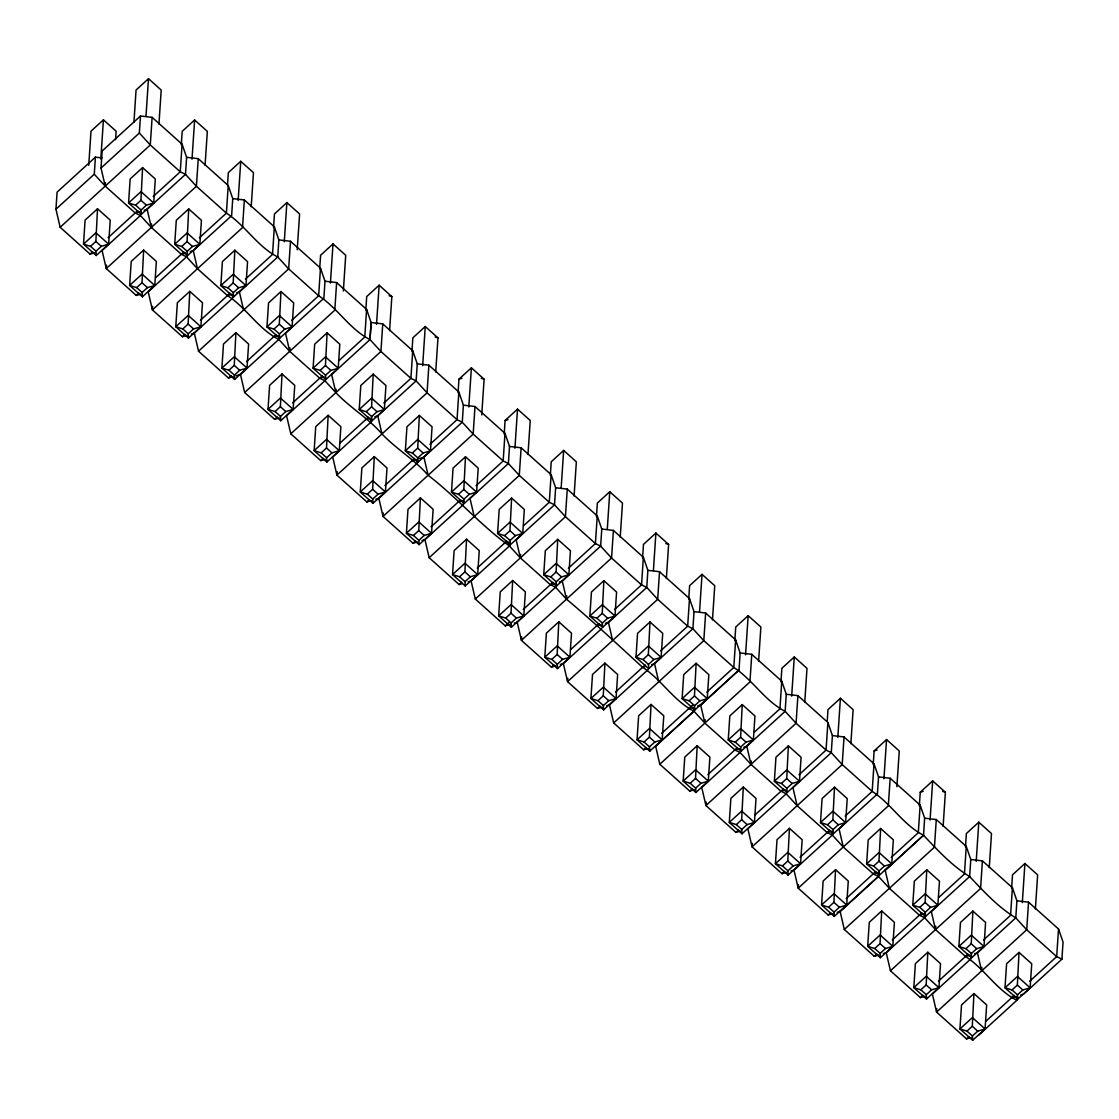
<?xml version="1.0" encoding="UTF-8"?>
<svg xmlns="http://www.w3.org/2000/svg" width="1119" height="1119" viewBox="0 0 1119 1119"><rect width="100%" height="100%" fill="white"/><g stroke="black" fill="none" stroke-linecap="round" stroke-linejoin="round"><path stroke-width="1.5" d="M96.22 255.51L95.996 251.188L101.311 246.334L108.641 244.166L95.926 232.794L83.505 244.124L90.541 246.32L95.87 241.452L97.521 208.763L110.235 220.149L108.641 244.166L96.22 255.51L83.505 244.124L85.1 220.107L97.521 208.763M141.288 214.358L141.064 210.036L146.379 205.183L153.709 203.015L140.994 191.629L128.573 202.973L135.609 205.155L140.938 200.301L142.589 167.612L155.303 178.998L153.709 203.015L141.288 214.358L128.573 202.973L130.168 178.956L142.589 167.612M142.351 296.815L142.113 292.493L147.442 287.639L154.772 285.471L142.057 274.099L129.636 285.429L136.672 287.625L142.001 282.757L143.652 250.069L156.366 261.454L154.772 285.471L142.351 296.815L129.636 285.429L131.231 261.412L143.652 250.069M187.419 255.664L187.181 251.341L192.51 246.488L199.839 244.32L187.125 232.934L174.704 244.278L181.74 246.474L187.055 241.606L188.719 208.917L201.434 220.303L199.839 244.32L187.419 255.664L174.704 244.278L176.298 220.261L188.719 208.917M188.482 338.12L188.244 333.798L193.573 328.944L200.902 326.776L188.188 315.404L175.767 326.734L182.803 328.93L188.118 324.062L189.782 291.374L202.497 302.759L200.902 326.776L188.482 338.12L175.767 326.734L177.361 302.717L189.782 291.374M233.549 296.969L233.311 292.646L238.641 287.793L245.956 285.625L233.256 274.239L220.835 285.583L227.87 287.779L233.186 282.911L234.85 250.222L247.565 261.608L245.956 285.625L233.549 296.969L220.835 285.583L222.429 261.566L234.85 250.222M234.598 379.425L234.375 375.117L239.704 370.249L247.019 368.081L234.305 356.709L221.898 368.039L228.933 370.235L234.249 365.367L235.913 332.679L248.614 344.065L247.019 368.081L234.598 379.425L221.898 368.039L223.492 344.023L235.913 332.679M279.666 338.274L279.442 333.952L284.772 329.098L292.087 326.93L279.372 315.544L266.951 326.888L274.001 329.084L279.316 324.216L280.967 291.527L293.682 302.913L292.087 326.93L279.666 338.274L266.951 326.888L268.56 302.871L280.967 291.527M280.729 420.73L280.505 416.422L285.821 411.554L293.15 409.386L280.435 398.014L268.014 409.344L275.05 411.54L280.379 406.673L282.03 373.984L294.745 385.37L293.15 409.386L280.729 420.73L268.014 409.344L269.609 385.328L282.03 373.984M325.797 379.579L325.573 375.257L330.888 370.403L338.218 368.235L325.503 356.849L313.082 368.193L320.118 370.389L325.447 365.521L327.098 332.833L339.812 344.218L338.218 368.235L325.797 379.579L313.082 368.193L314.677 344.176L327.098 332.833M326.86 462.035L326.636 457.727L331.951 452.859L339.281 450.691L326.566 439.319L314.145 450.649L321.181 452.845L326.51 447.978L328.161 415.289L340.875 426.675L339.281 450.691L326.86 462.035L314.145 450.649L315.74 426.633L328.161 415.289M371.928 420.884L371.704 416.562L377.019 411.708L384.349 409.54L371.634 398.154L359.213 409.498L366.249 411.694L371.578 406.826L373.228 374.138L385.943 385.523L384.349 409.54L371.928 420.884L359.213 409.498L360.808 385.482L373.228 374.138M372.991 503.34L372.753 499.032L378.082 494.164L385.412 491.996L372.697 480.624L360.276 491.968L367.312 494.15L372.627 489.283L374.292 456.594L387.006 467.98L385.412 491.996L372.991 503.34L360.276 491.968L361.871 467.938L374.292 456.594M418.058 462.189L417.821 457.867L423.15 453.013L430.479 450.845L417.765 439.459L405.344 450.803L412.379 452.999L417.695 448.132L419.359 415.443L432.074 426.829L430.479 450.845L418.058 462.189L405.344 450.803L406.938 426.787L419.359 415.443M419.121 544.645L418.884 540.337L424.213 535.469L431.528 533.315L418.828 521.93L406.407 533.273L413.443 535.455L418.758 530.588L420.422 497.899L433.137 509.285L431.528 533.315L419.121 544.645L406.407 533.273L408.001 509.243L420.422 497.899M464.175 503.494L463.951 499.172L469.281 494.318L476.596 492.15L463.895 480.764L451.475 492.108L458.51 494.304L463.826 489.437L465.49 456.748L478.205 468.134L476.596 492.15L464.175 503.494L451.475 492.108L453.069 468.092L465.49 456.748M465.238 585.95L465.014 581.642L470.344 576.775L477.659 574.62L464.944 563.235L452.524 574.579L459.573 576.761L464.889 571.893L466.553 539.204L479.254 550.59L477.659 574.62L465.238 585.95L452.524 574.579L454.132 550.548L466.553 539.204M510.306 544.799L510.082 540.477L515.411 535.623L522.727 533.455L510.012 522.083L497.591 533.413L504.627 535.609L509.956 530.742L511.607 498.053L524.321 509.439L522.727 533.455L510.306 544.799L497.591 533.413L499.2 509.397L511.607 498.053M511.369 627.255L511.145 622.947L516.46 618.08L523.79 615.926L511.075 604.54L498.654 615.884L505.69 618.066L511.019 613.198L512.67 580.509L525.384 591.895L523.79 615.926L511.369 627.255L498.654 615.884L500.249 591.853L512.67 580.509M556.437 586.104L556.213 581.782L561.528 576.928L568.858 574.76L556.143 563.389L543.722 574.718L550.758 576.914L556.087 572.047L557.738 539.358L570.452 550.744L568.858 574.76L556.437 586.104L543.722 574.718L545.317 550.702L557.738 539.358M557.5 668.561L557.276 664.252L562.591 659.385L569.921 657.231L557.206 645.845L544.785 657.189L551.821 659.371L557.15 654.503L558.801 621.814L571.515 633.2L569.921 657.231L557.5 668.561L544.785 657.189L546.38 633.158L558.801 621.814M602.568 627.409L602.344 623.087L607.659 618.234L614.988 616.065L602.274 604.694L589.853 616.023L596.889 618.22L602.218 613.352L603.868 580.663L616.583 592.049L614.988 616.065L602.568 627.409L589.853 616.023L591.447 592.007L603.868 580.663M603.631 709.866L603.393 705.557L608.722 700.69L616.051 698.536L603.337 687.15L590.916 698.494L597.952 700.676L603.267 695.808L604.931 663.119L617.646 674.505L616.051 698.536L603.631 709.866L590.916 698.494L592.51 674.463L604.931 663.119M648.698 668.714L648.461 664.392L653.79 659.539L661.119 657.371L648.405 645.999L635.984 657.329L643.019 659.525L648.335 654.657L649.999 621.968L662.714 633.354L661.119 657.371L648.698 668.714L635.984 657.329L637.578 633.312L649.999 621.968M649.747 751.171L649.524 746.863L654.853 741.995L662.168 739.841L649.468 728.455L637.047 739.799L644.082 741.981L649.398 737.113L651.062 704.424L663.777 715.81L662.168 739.841L649.747 751.171L637.047 739.799L638.641 715.768L651.062 704.424M694.815 710.019L694.591 705.697L699.921 700.844L707.236 698.676L694.535 687.304L682.114 698.634L689.15 700.83L694.465 695.962L696.13 663.273L708.831 674.659L707.236 698.676L694.815 710.019L682.114 698.634L683.709 674.617L696.13 663.273M695.878 792.476L695.654 788.168L700.984 783.3L708.299 781.146L695.584 769.76L683.163 781.104L690.199 783.286L695.528 778.418L697.179 745.73L709.894 757.115L708.299 781.146L695.878 792.476L683.163 781.104L684.772 757.073L697.179 745.73M740.946 751.325L740.722 747.016L746.037 742.149L753.367 739.981L740.652 728.609L728.231 739.939L735.267 742.135L740.596 737.267L742.247 704.578L754.961 715.964L753.367 739.981L740.946 751.325L728.231 739.939L729.826 715.922L742.247 704.578M742.009 833.781L741.785 829.473L747.1 824.605L754.43 822.451L741.715 811.065L729.294 822.409L736.33 824.591L741.659 819.723L743.31 787.035L756.024 798.42L754.43 822.451L742.009 833.781L729.294 822.409L730.889 798.379L743.31 787.035M787.077 792.63L786.853 788.322L792.168 783.454L799.498 781.286L786.783 769.914L774.362 781.244L781.398 783.44L786.727 778.572L788.377 745.883L801.092 757.269L799.498 781.286L787.077 792.63L774.362 781.244L775.957 757.227L788.377 745.883M788.14 875.086L787.916 870.778L793.231 865.91L800.561 863.756L787.846 852.37L775.425 863.714L782.461 865.896L787.79 861.029L789.441 828.34L802.155 839.726L800.561 863.756L788.14 875.086L775.425 863.714L777.02 839.684L789.441 828.34M833.207 833.935L832.984 829.627L838.299 824.759L845.628 822.591L832.914 811.219L820.493 822.549L827.528 824.745L832.858 819.877L834.508 787.189L847.223 798.574L845.628 822.591L833.207 833.935L820.493 822.549L822.087 798.532L834.508 787.189M834.27 916.405L834.033 912.083L839.362 907.215L846.691 905.061L833.977 893.675L821.556 905.019L828.592 907.201L833.907 902.334L835.571 869.645L848.286 881.031L846.691 905.061L834.27 916.405L821.556 905.019L823.15 880.989L835.571 869.645M879.338 875.24L879.1 870.932L884.43 866.064L891.759 863.896L879.044 852.524L866.624 863.854L873.659 866.05L878.974 861.182L880.639 828.494L893.354 839.879L891.759 863.896L879.338 875.24L866.624 863.854L868.218 839.837L880.639 828.494M880.387 957.71L880.163 953.388L885.493 948.52L892.808 946.366L880.107 934.98L867.687 946.324L874.722 948.506L880.038 943.639L881.702 910.95L894.403 922.336L892.808 946.366L880.387 957.71L867.687 946.324L869.281 922.294L881.702 910.95M925.455 916.545L925.231 912.237L930.56 907.369L937.876 905.215L925.175 893.829L912.754 905.173L919.79 907.355L925.105 902.487L926.77 869.799L939.47 881.185L937.876 905.215L925.455 916.545L912.754 905.173L914.349 881.143L926.77 869.799M926.518 999.015L926.294 994.693L931.623 989.825L938.939 987.671L926.224 976.286L913.803 987.629L920.839 989.811L926.168 984.958L927.819 952.255L940.533 963.641L938.939 987.671L926.518 999.015L913.803 987.629L915.398 963.599L927.819 952.255M971.586 957.85L971.362 953.542L976.677 948.674L984.007 946.52L971.292 935.134L958.871 946.478L965.907 948.66L971.236 943.793L972.887 911.104L985.601 922.49L984.007 946.52L971.586 957.85L958.871 946.478L960.466 922.448L972.887 911.104M972.649 1040.32L972.425 1035.998L977.74 1031.131L985.07 1028.976L972.355 1017.591L959.934 1028.934L966.97 1031.117L972.299 1026.263L973.95 993.56L986.664 1004.946L985.07 1028.976L972.649 1040.32L959.934 1028.934L961.529 1004.904L973.95 993.56M1017.717 999.155L1017.493 994.847L1022.808 989.979L1030.137 987.825L1017.423 976.439L1005.002 987.783L1012.038 989.965L1017.367 985.098L1019.017 952.409L1031.732 963.795L1030.137 987.825L1017.717 999.155L1005.002 987.783L1006.596 963.753L1019.017 952.409M94.611 252.768L90.121 254.125L60.146 227.283L55.95 209.197L57.083 192.146L95.409 157.15L102.053 157.933M88.751 165.248L91.003 131.175L103.424 119.845L116.138 131.217L115.579 139.735M55.95 209.197L94.276 174.2L95.409 157.15M100.822 159.01L103.424 119.845M279.121 417.988L274.645 419.345L244.655 392.503L240.459 374.417L278.799 339.435C258.545 329.196 246.096 307.515 227.451 295.584L197.462 268.742L186.537 256.81L181.32 254.279L151.345 227.423L140.407 215.505L135.189 212.974L105.214 186.118L101.018 168.032L102.151 150.995L140.476 115.998L152.114 117.355L182.089 144.211L186.621 157.317L185.488 174.368L147.148 209.337L144.169 210.26M105.438 182.677L105.214 186.118L94.276 174.2M106.501 265.133L106.277 268.588L136.252 295.43L140.742 294.073M133.93 122.391L136.07 90.024L148.491 78.68L161.206 90.066L158.94 124.125M101.018 168.032L139.343 133.035L140.476 115.998M146.002 116.152L148.491 78.68M152.114 117.355L150.282 144.966L60.146 227.283M151.569 223.982L151.345 227.423L147.148 209.337M152.632 306.438L152.394 309.893L182.383 336.735L186.873 335.378M181.306 144.952L182.201 131.329L194.622 119.985L207.337 131.371L205.071 165.43M182.089 144.211L180.257 171.822L153.219 196.51M192.02 159.164L194.622 119.985M186.607 157.303L198.245 158.66L196.412 186.272L106.277 268.588L102.081 250.502L140.421 215.519M227.535 184.565L228.332 172.634L240.753 161.29L253.467 172.676L251.202 206.735M198.245 158.66L228.22 185.516L226.388 213.128L199.35 237.815M228.22 185.516L232.752 198.623L231.619 215.673L193.279 250.642L197.462 268.742M238.151 200.469L240.753 161.29M232.892 294.703L232.682 298.13L194.328 333.112L198.525 351.198L228.514 378.04L233.004 376.683M232.724 198.609L244.362 199.965L242.529 227.577L152.394 309.893L148.212 291.807L186.551 256.824M273.554 227.563L274.463 213.939L286.884 202.595L299.598 213.981L297.22 249.747M244.362 199.965L274.351 226.821L272.518 254.433L245.481 279.121M236.431 292.87L239.424 291.975L277.75 256.978L278.855 239.914L274.351 226.821M284.282 241.774L286.884 202.595M278.799 339.435L279.009 336.008M278.855 239.914L290.492 241.27L288.66 268.882L198.525 351.198M289.947 347.897L289.723 351.352L319.712 378.194L324.93 380.74L286.59 415.722L290.786 433.808L320.761 460.65L325.251 459.294M319.684 268.868L320.593 255.244L333.014 243.914L345.715 255.286L343.351 291.052M290.492 241.27L320.482 268.126L318.649 295.738L291.611 320.426M320.482 268.126L325 281.233L323.867 298.283L285.527 333.252L289.723 351.352L278.785 339.421M330.413 283.079L333.014 243.914M324.986 281.219L336.623 282.575L334.791 310.187L244.655 392.503M336.078 389.202L335.854 392.657C350.247 407.875 368.459 418.24 381.985 433.962C396.378 449.181 414.589 459.545 428.101 475.267C456.776 497.228 480.149 525.021 509.439 545.96L471.099 580.943L475.295 599.029L505.284 625.871L509.76 624.514M337.141 471.658L336.917 475.113L366.892 501.955L371.382 500.599M365.815 310.173L366.71 296.549L379.131 285.219L391.846 296.591L389.58 330.664M336.623 282.575L366.612 309.431L364.78 337.043L339.015 360.556M324.916 380.726L335.854 392.657L331.658 374.571L369.997 339.589L371.116 322.524L366.612 309.431M978.524 1035.313L1016.849 1000.316C996.595 990.091 984.147 968.411 965.501 956.465L935.512 929.623L924.574 917.692L919.37 915.16L889.381 888.318L878.443 876.387L873.24 873.855L843.25 847.013L832.326 835.082L827.109 832.55L797.134 805.708L786.195 793.777L780.978 791.245L751.003 764.403L746.807 746.317L785.146 711.334C764.892 701.095 752.444 679.415 733.798 667.483L703.809 640.641L692.871 628.71L687.667 626.178L657.678 599.322L646.754 587.405L641.537 584.873L611.561 558.017L600.623 546.1L595.406 543.568L565.431 516.712L554.492 504.795L549.289 502.263L519.3 475.407L508.362 463.49L503.158 460.958L473.169 434.102L462.231 422.185L457.028 419.653L427.052 392.797L416.114 380.88L410.897 378.348L380.922 351.492L369.983 339.561L371.13 322.538L382.754 323.881L412.729 350.737L417.261 363.843L416.128 380.894L377.788 415.876L374.809 416.786M376.53 324.384L379.131 285.219M417.247 363.829L428.885 365.186L427.052 392.797L336.917 475.113L332.721 457.028L371.06 422.045L371.27 418.618M371.06 422.045L371.284 418.632M382.754 323.881L380.922 351.492L290.786 433.808M383.271 512.964L383.034 516.418L413.023 543.261L417.513 541.904M411.932 351.478L412.841 337.854L425.262 326.524L437.977 337.896L435.711 371.97M412.729 350.737L410.897 378.348L383.859 403.036M422.66 365.689L425.262 326.524M417.401 459.923L417.191 463.35L378.851 498.333L375.872 499.242M458.063 392.783L458.972 379.159L471.393 367.829L484.107 379.201L481.729 414.967M428.885 365.186L458.86 392.042L457.028 419.653L429.99 444.341M458.86 392.042L463.392 405.148L462.259 422.199L423.919 457.181L419.443 458.552M468.791 406.994L471.393 367.829M463.518 501.228L463.322 504.655L424.968 539.638L422.003 540.561M463.364 405.134L475.002 406.491L473.169 434.102L383.034 516.418L378.851 498.333M504.193 434.088L505.103 420.464L517.524 409.134L530.238 420.506L527.972 454.58M475.002 406.491L504.991 433.347L503.158 460.958L476.121 485.646M504.991 433.347L509.509 446.453L508.39 463.504L470.036 498.487L474.232 516.572M514.922 448.299L517.524 409.134M509.439 545.96L509.649 542.533M509.495 446.439L521.132 447.796L519.3 475.407L429.164 557.724L459.154 584.566L462.147 583.67M520.587 554.423L520.363 557.877L550.352 584.719L555.57 587.265L517.23 622.248L514.25 623.171M521.65 636.879L521.426 640.334L551.401 667.176L555.891 665.819M550.324 475.407L551.233 461.769L563.654 450.439L576.355 461.811L574.103 495.885M521.132 447.796L551.121 474.652L549.289 502.263L523.538 525.776M551.121 474.652L555.639 487.758L554.506 504.809L516.167 539.792L520.363 557.877L509.425 545.946M561.165 487.898L563.654 450.439M555.57 587.265L555.779 583.838M555.625 487.744L567.263 489.101L565.431 516.712L475.295 599.029M566.718 595.728L566.494 599.183C592.832 621.213 617.17 644.124 642.6 667.33C661.259 679.275 673.694 700.942 693.962 711.18L655.636 746.177L659.804 764.249L689.794 791.091L694.284 789.734M567.781 678.184L567.557 681.639L597.532 708.481L602.022 707.124M596.455 516.712L597.35 503.074L609.771 491.745L622.486 503.116L620.22 537.19M567.263 489.101L597.252 515.957L595.406 543.568L568.368 568.256M597.252 515.957L601.77 529.063L600.637 546.114L562.298 581.097L566.494 599.183L555.556 587.251M607.281 529.203L609.771 491.745M601.756 529.049L613.394 530.406L611.561 558.017L521.426 640.334L517.23 622.248M642.572 558.017L643.481 544.38L655.902 533.05L668.616 544.421L666.351 578.495M613.394 530.406L643.369 557.262L641.537 584.873L614.499 609.561M653.412 570.508L655.902 533.05M605.449 623.311L608.442 622.416L646.768 587.419L647.887 570.354L659.525 571.711L657.678 599.322L567.557 681.639L563.361 663.553L601.7 628.57M688.703 599.322L689.612 585.685L702.033 574.355L714.747 585.727L712.481 619.8M659.525 571.711L689.5 598.567L687.667 626.178L660.63 650.866M689.5 598.567L694.032 611.673L692.899 628.724L654.545 663.707L651.58 664.616M699.543 611.813L702.033 574.355M693.962 711.18L694.158 707.754M694.004 611.659L705.641 613.016L703.809 640.641L613.674 722.944L643.663 749.786L648.153 748.429M705.11 719.643L704.872 723.098L734.861 749.94L740.079 752.486L751.003 764.403L751.227 760.948M706.159 802.099L705.935 805.554L735.924 832.396L740.4 831.053M734.833 640.627L735.742 627.004L748.163 615.66L760.878 627.032L758.612 661.105M705.641 613.016L735.631 639.872L733.798 667.483L706.76 692.171M697.71 705.921L700.704 705.026L739.03 670.029L740.135 652.964L735.631 639.872M745.562 654.825L748.163 615.66M740.135 652.964L751.772 654.321L749.94 681.947L659.804 764.249M752.29 843.404L752.066 846.859L782.041 873.701L786.531 872.358M780.964 681.933L781.873 668.309L794.28 656.965L806.995 668.351L804.743 702.41M751.772 654.321L781.761 681.177L779.929 708.789L754.178 732.302M785.146 711.334L786.265 694.27L781.761 681.177M791.679 696.13L794.28 656.965M786.265 694.27L797.903 695.64L796.071 723.252L705.935 805.554L701.739 787.468L740.079 752.486M798.42 884.709L798.197 888.164L828.172 915.006L832.662 913.663M827.207 721.531L827.99 709.614L840.411 698.27L853.126 709.656L850.86 743.715M797.903 695.64L827.892 722.482L826.046 750.094L799.008 774.782M827.892 722.482L832.41 735.589L831.277 752.639L792.937 787.622L797.134 805.708M837.809 737.435L840.411 698.27M832.55 831.669L832.34 835.096L794 870.078L791.021 871.002M832.396 735.575L844.034 736.945L842.201 764.557L752.066 846.859L747.87 828.773L786.209 793.791M873.212 764.543L874.121 750.919L886.542 739.575L899.256 750.961L896.879 786.713M844.034 736.945L874.009 763.787L872.177 791.399L845.139 816.087M874.009 763.787L878.541 776.894L877.408 793.944L839.068 828.927L843.25 847.013M883.94 778.74L886.542 739.575M837.152 912.307L840.145 911.398L878.471 876.401L878.681 872.974M878.527 776.88L890.164 778.251L888.318 805.862L798.197 888.164L794 870.078M919.342 805.848L920.252 792.224L932.673 780.88L945.387 792.266L943.121 826.326M890.164 778.251L920.14 805.093L918.307 832.704L891.27 857.392M889.381 888.318L885.185 870.232L923.539 835.25L924.644 818.185L936.281 819.556L966.27 846.398L970.788 859.504L969.655 876.555L931.316 911.537L935.512 929.623L935.736 926.168M930.071 820.045L932.673 780.88M924.798 914.279L924.602 917.706L886.248 952.689L883.283 953.612M936.281 819.556L934.449 847.167L844.313 929.469L874.303 956.311L878.793 954.969M936.799 1008.625L936.575 1012.08L966.55 1038.922L971.04 1037.579M965.473 847.153L966.382 833.529L978.803 822.185L991.504 833.571L989.252 867.631M966.27 846.398L964.438 874.009L938.687 897.522M976.202 861.35L978.803 822.185M970.928 955.584L970.719 959.011L932.379 993.994L936.575 1012.08L1026.71 929.777L1028.543 902.166L1016.905 900.795L1012.401 887.703L982.412 860.861L970.774 859.49M982.412 860.861L980.58 888.472L890.444 970.774L920.433 997.616L924.923 996.274M981.867 967.473L981.643 970.928L977.446 952.842L1015.786 917.86L1016.905 900.795M1011.604 888.458L1012.499 874.834L1024.92 863.49L1037.635 874.876L1035.383 908.936M1012.401 887.703L1010.569 915.314L983.517 940.002M1022.318 902.655L1024.92 863.49M1016.849 1000.316L1017.073 996.903M1028.543 902.166L1058.532 929.008L1056.686 956.619L1029.648 981.307M1020.598 995.071L1023.591 994.162L1061.917 959.165L1063.05 942.114L1058.532 929.008M90.121 254.125L92.709 251.775M108.151 237.662L137.763 210.624M136.252 295.43L138.826 293.08M155.569 277.792L183.894 251.929M182.383 336.735L184.957 334.385M200.413 320.272L230.024 293.234M228.514 378.04L231.087 375.69M246.544 361.577L276.155 334.539M274.645 419.345L277.218 416.995M292.66 402.882L322.286 375.844M320.761 460.65L323.335 458.3M340.078 443.012L368.403 417.149M366.892 501.955L369.466 499.606M384.922 485.492L414.534 458.454M413.023 543.261L415.597 540.911M431.053 526.797L460.664 499.759M459.154 584.566L461.727 582.216M477.184 568.102L506.795 541.064M505.284 625.871L509.145 622.346M523.3 609.407L552.926 582.37M551.401 667.176L553.975 664.826M570.718 649.538L599.043 623.675M597.532 708.481L600.106 706.131M615.562 692.018L645.173 664.98M606.512 705.781L609.505 704.872L647.831 669.875M643.663 749.786L646.236 747.436M661.693 733.323L692.591 705.11M655.608 746.163L693.934 711.166L704.872 723.098L700.676 705.012L739.002 670.015M689.794 791.091L692.367 788.741M707.823 774.642L737.435 747.59M735.924 832.396L738.498 830.046M755.227 814.758L783.566 788.895M782.041 873.701L784.615 871.351M800.071 857.252L829.683 830.2M828.172 915.006L830.746 912.656M846.202 898.557L875.813 871.505M878.443 876.387L840.117 911.384L844.313 929.469M885.185 870.232L923.511 835.236C937.582 850.16 952.115 865.98 969.655 876.555C983.727 891.479 998.246 907.285 1015.786 917.86M874.303 956.311L876.876 953.961M892.333 939.862L921.944 912.81M920.433 997.616L923.007 995.267M938.449 981.167L968.075 954.115M966.55 1038.922L969.138 1036.572M985.867 1021.297L1014.206 995.42M135.189 212.974L139.679 211.617M181.32 254.279L185.81 252.922M190.3 251.565L193.293 250.67M227.451 295.584L231.941 294.227M191.363 334.022L194.356 333.126M273.582 336.889L278.072 335.532M235.997 375.788L240.473 374.431M319.712 378.194L324.188 376.837M365.829 419.499L370.319 418.142M411.96 460.804L416.45 459.447M458.091 502.109L462.581 500.752M504.221 543.414L508.711 542.058M468.134 581.866L471.113 580.957M550.352 584.719L554.828 583.363M559.318 582.006L562.311 581.111M596.469 626.025L600.959 624.668M560.381 664.476L563.375 663.567M642.6 667.33L645.593 666.434M688.731 708.635L693.221 707.278M734.861 749.94L739.351 748.583M743.827 747.226L746.821 746.331M780.978 791.245L785.468 789.888M827.109 832.55L831.599 831.193M873.24 873.855L877.73 872.498M919.37 915.16L923.86 913.803M965.501 956.465L969.991 955.108M974.467 953.766L977.46 952.856M1011.618 997.77L1016.108 996.414M458.972 379.159L461.895 378.306M505.103 420.464L508.026 419.611M874.121 750.919L877.058 750.052M920.252 792.224L923.175 791.357M389.034 295.724L391.846 296.591M435.165 337.029L437.977 337.896M481.296 378.334L484.107 379.201M665.805 543.554L668.616 544.421M942.562 791.385L945.387 792.266M277.75 256.978C257.482 246.739 245.047 225.059 226.388 213.128L196.412 186.272L185.474 174.34L180.257 171.822L150.282 144.966L139.343 133.035M369.997 339.589C349.743 329.35 337.295 307.669 318.649 295.738L288.66 268.882L277.722 256.95M923.539 835.25C903.271 825.011 890.836 803.33 872.177 791.399L842.201 764.557L831.263 752.625L826.046 750.094L796.071 723.252L785.132 711.32M1061.917 959.165L1056.686 956.619L1026.71 929.777L1015.772 917.846M140.938 200.301L146.379 205.183M187.055 241.606L192.51 246.488M233.186 282.911L238.641 287.793M279.316 324.216L284.772 329.098M325.447 365.521L330.888 370.403M371.578 406.826L377.019 411.708M417.695 448.132L423.15 453.013M463.826 489.437L469.281 494.318M509.956 530.742L515.411 535.623M556.087 572.047L561.528 576.928M602.218 613.352L607.659 618.234M648.335 654.657L653.79 659.539M694.465 695.962L699.921 700.844M740.596 737.267L746.037 742.149M786.727 778.572L792.168 783.454M832.858 819.877L838.299 824.759M878.974 861.182L884.43 866.064M925.105 902.487L930.56 907.369M971.236 943.793L976.677 948.674M1017.367 985.098L1022.808 989.979M135.609 205.155L141.064 210.036M181.74 246.474L187.181 251.341M227.87 287.779L233.311 292.646M274.001 329.084L279.442 333.952M320.118 370.389L325.573 375.257M366.249 411.694L371.704 416.562M412.379 452.999L417.821 457.867M458.51 494.304L463.951 499.172M504.627 535.609L510.082 540.477M550.758 576.914L556.213 581.782M596.889 618.22L602.344 623.087M643.019 659.525L648.461 664.392M689.15 700.83L694.591 705.697M735.267 742.135L740.722 747.016M781.398 783.44L786.853 788.322M827.528 824.745L832.984 829.627M873.659 866.05L879.1 870.932M919.79 907.355L925.231 912.237M965.907 948.66L971.362 953.542M1012.038 989.965L1017.493 994.847M95.87 241.452L101.311 246.334M142.001 282.757L147.442 287.639M188.118 324.062L193.573 328.944M234.249 365.367L239.704 370.249M280.379 406.673L285.821 411.554M326.51 447.978L331.951 452.859M372.627 489.283L378.082 494.164M418.758 530.588L424.213 535.469M464.889 571.893L470.344 576.775M511.019 613.198L516.46 618.08M557.15 654.503L562.591 659.385M603.267 695.808L608.722 700.69M649.398 737.113L654.853 741.995M695.528 778.418L700.984 783.3M741.659 819.723L747.1 824.605M787.79 861.029L793.231 865.91M833.907 902.334L839.362 907.215M880.038 943.639L885.493 948.52M926.168 984.958L931.623 989.825M972.299 1026.263L977.74 1031.131M90.541 246.32L95.996 251.188M136.672 287.625L142.113 292.493M182.803 328.93L188.244 333.798M228.933 370.235L234.375 375.117M275.05 411.54L280.505 416.422M321.181 452.845L326.636 457.727M367.312 494.15L372.753 499.032M413.443 535.455L418.884 540.337M459.573 576.761L465.014 581.642M505.69 618.066L511.145 622.947M551.821 659.371L557.276 664.252M597.952 700.676L603.393 705.557M644.082 741.981L649.524 746.863M690.199 783.286L695.654 788.168M736.33 824.591L741.785 829.473M782.461 865.896L787.916 870.778M828.592 907.201L834.033 912.083M874.722 948.506L880.163 953.388M920.839 989.811L926.294 994.693M966.97 1031.117L972.425 1035.998M920.14 805.093L924.672 818.199M643.369 557.262L647.901 570.368M886.248 952.689L890.444 970.774M654.545 663.707L658.741 681.793M608.428 622.402L612.625 640.488M609.491 704.858L613.674 722.944M423.919 457.181L428.101 475.267M424.968 539.638L429.164 557.724M377.788 415.876L381.985 433.962M239.396 291.947L243.592 310.047"/></g></svg>
